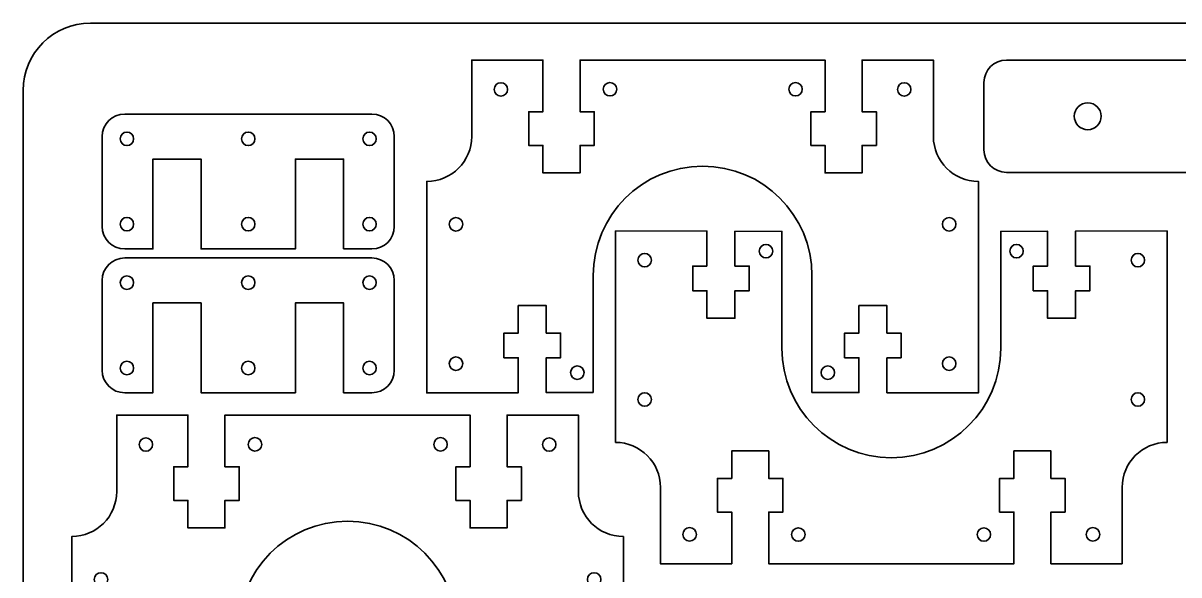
# Model space of a CAD drawing. Header units: inches. Extents: x 15 to 785, y -665 to -15.
# Drawn here: x 15 to 272.2, y -137.7 to -15 of the extents above; entities that cross this region are included whole.
import ezdxf

# ---------------------------------------------------------------- set-up
doc = ezdxf.new("R2010")
doc.units = ezdxf.units.IN
doc.header["$MEASUREMENT"] = 0
doc.layers.add('Layer 1', color=7, linetype='Continuous')

# ---------------------------------------------------------------- blocks, each defined once
blk = doc.blocks.new('block 2')
at = {"layer": 'Layer 1', "color": 179, "lineweight": 35, "true_color": 0x231f20}
blk.add_open_spline([(785, -570), (785, -578.28), (778.28, -585), (770, -585), (770, -585), (30, -585), (30, -585), (21.72, -585), (15, -578.28), (15, -570), (15, -570), (15, -30), (15, -30), (15, -21.72), (21.72, -15), (30, -15), (30, -15), (770, -15), (770, -15), (778.28, -15), (785, -21.72), (785, -30), (785, -30), (785, -570), (785, -570)], degree=3, knots=[0, 0, 0, 0, 1, 1, 1, 2, 2, 2, 3, 3, 3, 4, 4, 4, 5, 5, 5, 6, 6, 6, 7, 7, 7, 8, 8, 8, 8], dxfattribs=at)
blk = doc.blocks.new('block 53')
at = {"layer": 'Layer 1', "color": 178, "lineweight": 35, "true_color": 0x010101}
for points, knots in [([(128.22, -168.45), (128.22, -172.28), (128.22, -172.36), (128.22, -176.19), (128.22, -176.19), (128.22, -176.21), (128.22, -176.21), (128.22, -176.21), (148.58, -176.27), (148.58, -176.27), (148.58, -176.27), (148.58, -129.21), (148.58, -129.21), (143.05, -129.21), (138.58, -124.73), (138.58, -119.21), (138.58, -119.21), (138.58, -102.21), (138.58, -102.21), (138.58, -102.21), (122.72, -102.21), (122.72, -102.21), (122.72, -106.04), (122.72, -109.87), (122.72, -113.7), (122.72, -113.7), (125.89, -113.7), (125.89, -113.7), (125.89, -113.7), (125.89, -121.19), (125.89, -121.19), (125.89, -121.19), (122.72, -121.19), (122.72, -121.19), (122.72, -121.19), (122.72, -127.31), (122.72, -127.31), (122.72, -127.31), (114.48, -127.31), (114.48, -127.31), (114.48, -127.31), (114.48, -121.19), (114.48, -121.19), (114.48, -121.19), (111.31, -121.19), (111.31, -121.19), (111.31, -121.19), (111.31, -113.7), (111.31, -113.7), (111.31, -113.7), (114.48, -113.7), (114.48, -113.7), (114.48, -113.7), (114.48, -102.21), (114.48, -102.21), (114.48, -102.21), (59.92, -102.21), (59.92, -102.21), (59.92, -102.21), (59.92, -113.7), (59.92, -113.7), (59.92, -113.7), (63.1, -113.7), (63.1, -113.7), (63.1, -113.7), (63.1, -121.19), (63.1, -121.19), (63.1, -121.19), (59.92, -121.19), (59.92, -121.19), (59.92, -121.19), (59.92, -127.31), (59.92, -127.31), (59.92, -127.31), (51.69, -127.31), (51.69, -127.31), (51.69, -127.31), (51.69, -121.19), (51.69, -121.19), (51.69, -121.19), (48.51, -121.19), (48.51, -121.19), (48.51, -121.19), (48.51, -113.7), (48.51, -113.7), (48.51, -113.7), (51.69, -113.7), (51.69, -113.7), (51.69, -109.87), (51.69, -106.04), (51.69, -102.21), (51.69, -102.21), (35.83, -102.21), (35.83, -102.21), (35.83, -102.21), (35.82, -119.21), (35.82, -119.21), (35.82, -124.73), (31.35, -129.21), (25.82, -129.21), (25.82, -129.21), (25.83, -129.21), (25.83, -129.21), (25.83, -129.21), (25.83, -176.27), (25.83, -176.27), (25.83, -176.27), (46.18, -176.21), (46.18, -176.21), (46.18, -172.29), (46.18, -172.05), (46.18, -168.45), (46.18, -168.45), (43.01, -168.45), (43.01, -168.45), (43.01, -168.45), (43.01, -162.96), (43.01, -162.96), (43.01, -162.96), (46.18, -162.96), (46.18, -162.96), (46.18, -162.96), (46.18, -156.83), (46.18, -156.83), (46.18, -156.83), (52.43, -156.83), (52.43, -156.83), (52.43, -156.83), (52.43, -162.96), (52.43, -162.96), (52.43, -162.96), (55.59, -162.96), (55.59, -162.96), (55.59, -162.96), (55.59, -168.45), (55.59, -168.45), (55.59, -168.45), (52.43, -168.45), (52.43, -168.45), (52.43, -168.45), (52.43, -176.19), (52.43, -176.19), (52.43, -176.19), (62.85, -176.16), (62.85, -176.16), (62.85, -176.16), (62.85, -150.16), (62.85, -150.16), (62.85, -136.71), (73.75, -125.81), (87.2, -125.81), (100.65, -125.81), (111.55, -136.71), (111.55, -150.16), (111.55, -150.16), (111.55, -176.16), (111.55, -176.16), (111.55, -176.16), (121.98, -176.19), (121.98, -176.19), (121.98, -176.19), (121.98, -168.45), (121.98, -168.45), (121.98, -168.45), (118.81, -168.45), (118.81, -168.45), (118.81, -168.45), (118.81, -162.96), (118.81, -162.96), (118.81, -162.96), (121.98, -162.96), (121.98, -162.96), (121.98, -162.96), (121.98, -156.83), (121.98, -156.83), (121.98, -156.83), (128.22, -156.83), (128.22, -156.83), (128.22, -156.83), (128.22, -162.96), (128.22, -162.96), (128.22, -162.96), (131.39, -162.96), (131.39, -162.96), (131.39, -162.96), (131.39, -168.45), (131.39, -168.45), (131.39, -168.45), (128.22, -168.45), (128.22, -168.45)], [0, 0, 0, 0, 1, 1, 1, 2, 2, 2, 3, 3, 3, 4, 4, 4, 5, 5, 5, 6, 6, 6, 7, 7, 7, 8, 8, 8, 9, 9, 9, 10, 10, 10, 11, 11, 11, 12, 12, 12, 13, 13, 13, 14, 14, 14, 15, 15, 15, 16, 16, 16, 17, 17, 17, 18, 18, 18, 19, 19, 19, 20, 20, 20, 21, 21, 21, 22, 22, 22, 23, 23, 23, 24, 24, 24, 25, 25, 25, 26, 26, 26, 27, 27, 27, 28, 28, 28, 29, 29, 29, 30, 30, 30, 31, 31, 31, 32, 32, 32, 33, 33, 33, 34, 34, 34, 35, 35, 35, 36, 36, 36, 37, 37, 37, 38, 38, 38, 39, 39, 39, 40, 40, 40, 41, 41, 41, 42, 42, 42, 43, 43, 43, 44, 44, 44, 45, 45, 45, 46, 46, 46, 47, 47, 47, 48, 48, 48, 49, 49, 49, 50, 50, 50, 51, 51, 51, 52, 52, 52, 53, 53, 53, 54, 54, 54, 55, 55, 55, 56, 56, 56, 57, 57, 57, 58, 58, 58, 59, 59, 59, 60, 60, 60, 61, 61, 61, 62, 62, 62, 63, 63, 63, 63]), ([(40.82, -108.75), (40.82, -107.92), (41.5, -107.25), (42.32, -107.25), (43.15, -107.25), (43.82, -107.92), (43.82, -108.75), (43.82, -109.58), (43.15, -110.25), (42.32, -110.25), (41.5, -110.25), (40.82, -109.58), (40.82, -108.75)], [0, 0, 0, 0, 1, 1, 1, 2, 2, 2, 3, 3, 3, 4, 4, 4, 4]), ([(65.1, -108.71), (65.1, -107.88), (65.77, -107.21), (66.6, -107.21), (67.42, -107.21), (68.1, -107.88), (68.1, -108.71), (68.1, -109.54), (67.42, -110.21), (66.6, -110.21), (65.77, -110.21), (65.1, -109.54), (65.1, -108.71)], [0, 0, 0, 0, 1, 1, 1, 2, 2, 2, 3, 3, 3, 4, 4, 4, 4]), ([(106.4, -108.71), (106.4, -107.88), (107.07, -107.21), (107.9, -107.21), (108.72, -107.21), (109.4, -107.88), (109.4, -108.71), (109.4, -109.54), (108.72, -110.21), (107.9, -110.21), (107.07, -110.21), (106.4, -109.54), (106.4, -108.71)], [0, 0, 0, 0, 1, 1, 1, 2, 2, 2, 3, 3, 3, 4, 4, 4, 4]), ([(130.58, -108.75), (130.58, -107.92), (131.25, -107.25), (132.08, -107.25), (132.91, -107.25), (133.58, -107.92), (133.58, -108.75), (133.58, -109.58), (132.91, -110.25), (132.08, -110.25), (131.25, -110.25), (130.58, -109.58), (130.58, -108.75)], [0, 0, 0, 0, 1, 1, 1, 2, 2, 2, 3, 3, 3, 4, 4, 4, 4]), ([(30.82, -138.75), (30.82, -137.92), (31.5, -137.25), (32.32, -137.25), (33.15, -137.25), (33.82, -137.92), (33.82, -138.75), (33.82, -139.58), (33.15, -140.25), (32.32, -140.25), (31.5, -140.25), (30.82, -139.58), (30.82, -138.75)], [0, 0, 0, 0, 1, 1, 1, 2, 2, 2, 3, 3, 3, 4, 4, 4, 4]), ([(140.58, -138.75), (140.58, -137.92), (141.25, -137.25), (142.08, -137.25), (142.91, -137.25), (143.58, -137.92), (143.58, -138.75), (143.58, -139.58), (142.91, -140.25), (142.08, -140.25), (141.25, -140.25), (140.58, -139.58), (140.58, -138.75)], [0, 0, 0, 0, 1, 1, 1, 2, 2, 2, 3, 3, 3, 4, 4, 4, 4]), ([(30.82, -169.75), (30.82, -168.92), (31.5, -168.25), (32.32, -168.25), (33.15, -168.25), (33.82, -168.92), (33.82, -169.75), (33.82, -170.58), (33.15, -171.25), (32.32, -171.25), (31.5, -171.25), (30.82, -170.58), (30.82, -169.75)], [0, 0, 0, 0, 1, 1, 1, 2, 2, 2, 3, 3, 3, 4, 4, 4, 4]), ([(140.58, -169.75), (140.58, -168.92), (141.25, -168.25), (142.08, -168.25), (142.91, -168.25), (143.58, -168.92), (143.58, -169.75), (143.58, -170.58), (142.91, -171.25), (142.08, -171.25), (141.25, -171.25), (140.58, -170.58), (140.58, -169.75)], [0, 0, 0, 0, 1, 1, 1, 2, 2, 2, 3, 3, 3, 4, 4, 4, 4]), ([(57.83, -171.75), (57.83, -170.92), (58.5, -170.25), (59.33, -170.25), (60.15, -170.25), (60.83, -170.92), (60.83, -171.75), (60.83, -172.58), (60.15, -173.25), (59.33, -173.25), (58.5, -173.25), (57.83, -172.58), (57.83, -171.75)], [0, 0, 0, 0, 1, 1, 1, 2, 2, 2, 3, 3, 3, 4, 4, 4, 4]), ([(113.58, -171.75), (113.58, -170.92), (114.25, -170.25), (115.08, -170.25), (115.91, -170.25), (116.58, -170.92), (116.58, -171.75), (116.58, -172.58), (115.91, -173.25), (115.08, -173.25), (114.25, -173.25), (113.58, -172.58), (113.58, -171.75)], [0, 0, 0, 0, 1, 1, 1, 2, 2, 2, 3, 3, 3, 4, 4, 4, 4])]:
    blk.add_open_spline(points, degree=3, knots=knots, dxfattribs=at)
blk = doc.blocks.new('block 54')
at = {"layer": 'Layer 1', "color": 178, "lineweight": 35, "true_color": 0x010101}
for points, knots in [([(167.18, -69.03), (167.18, -65.2), (167.18, -65.12), (167.18, -61.29), (167.18, -61.29), (167.18, -61.27), (167.18, -61.27), (167.18, -61.27), (146.83, -61.21), (146.83, -61.21), (146.83, -61.21), (146.83, -108.27), (146.83, -108.27), (152.35, -108.27), (156.83, -112.75), (156.83, -118.27), (156.83, -118.27), (156.83, -135.27), (156.83, -135.27), (156.83, -135.27), (172.68, -135.27), (172.68, -135.27), (172.68, -131.44), (172.68, -127.61), (172.68, -123.78), (172.68, -123.78), (169.51, -123.78), (169.51, -123.78), (169.51, -123.78), (169.51, -116.29), (169.51, -116.29), (169.51, -116.29), (172.68, -116.29), (172.68, -116.29), (172.68, -116.29), (172.68, -110.17), (172.68, -110.17), (172.68, -110.17), (180.93, -110.17), (180.93, -110.17), (180.93, -110.17), (180.93, -116.29), (180.93, -116.29), (180.93, -116.29), (184.09, -116.29), (184.09, -116.29), (184.09, -116.29), (184.09, -123.78), (184.09, -123.78), (184.09, -123.78), (180.93, -123.78), (180.93, -123.78), (180.93, -123.78), (180.93, -135.27), (180.93, -135.27), (180.93, -135.27), (235.48, -135.27), (235.48, -135.27), (235.48, -135.27), (235.48, -123.78), (235.48, -123.78), (235.48, -123.78), (232.31, -123.78), (232.31, -123.78), (232.31, -123.78), (232.31, -116.29), (232.31, -116.29), (232.31, -116.29), (235.48, -116.29), (235.48, -116.29), (235.48, -116.29), (235.48, -110.17), (235.48, -110.17), (235.48, -110.17), (243.72, -110.17), (243.72, -110.17), (243.72, -110.17), (243.72, -116.29), (243.72, -116.29), (243.72, -116.29), (246.89, -116.29), (246.89, -116.29), (246.89, -116.29), (246.89, -123.78), (246.89, -123.78), (246.89, -123.78), (243.72, -123.78), (243.72, -123.78), (243.72, -127.61), (243.72, -131.44), (243.72, -135.27), (243.72, -135.27), (259.58, -135.27), (259.58, -135.27), (259.58, -135.27), (259.58, -118.27), (259.58, -118.27), (259.58, -112.75), (264.06, -108.27), (269.58, -108.27), (269.58, -108.27), (269.58, -108.27), (269.58, -108.27), (269.58, -108.27), (269.58, -61.21), (269.58, -61.21), (269.58, -61.21), (249.22, -61.27), (249.22, -61.27), (249.22, -65.19), (249.22, -65.43), (249.22, -69.03), (249.22, -69.03), (252.39, -69.03), (252.39, -69.03), (252.39, -69.03), (252.39, -74.52), (252.39, -74.52), (252.39, -74.52), (249.22, -74.52), (249.22, -74.52), (249.22, -74.52), (249.22, -80.65), (249.22, -80.65), (249.22, -80.65), (242.98, -80.65), (242.98, -80.65), (242.98, -80.65), (242.98, -74.52), (242.98, -74.52), (242.98, -74.52), (239.81, -74.52), (239.81, -74.52), (239.81, -74.52), (239.81, -69.03), (239.81, -69.03), (239.81, -69.03), (242.98, -69.03), (242.98, -69.03), (242.98, -69.03), (242.98, -61.29), (242.98, -61.29), (242.98, -61.29), (232.55, -61.32), (232.55, -61.32), (232.55, -61.32), (232.55, -87.32), (232.55, -87.32), (232.55, -100.77), (221.65, -111.67), (208.2, -111.67), (194.75, -111.67), (183.85, -100.77), (183.85, -87.32), (183.85, -87.32), (183.85, -61.32), (183.85, -61.32), (183.85, -61.32), (173.42, -61.29), (173.42, -61.29), (173.42, -61.29), (173.42, -69.03), (173.42, -69.03), (173.42, -69.03), (176.6, -69.03), (176.6, -69.03), (176.6, -69.03), (176.6, -74.52), (176.6, -74.52), (176.6, -74.52), (173.42, -74.52), (173.42, -74.52), (173.42, -74.52), (173.42, -80.65), (173.42, -80.65), (173.42, -80.65), (167.18, -80.65), (167.18, -80.65), (167.18, -80.65), (167.18, -74.52), (167.18, -74.52), (167.18, -74.52), (164.01, -74.52), (164.01, -74.52), (164.01, -74.52), (164.01, -69.03), (164.01, -69.03), (164.01, -69.03), (167.18, -69.03), (167.18, -69.03)], [0, 0, 0, 0, 1, 1, 1, 2, 2, 2, 3, 3, 3, 4, 4, 4, 5, 5, 5, 6, 6, 6, 7, 7, 7, 8, 8, 8, 9, 9, 9, 10, 10, 10, 11, 11, 11, 12, 12, 12, 13, 13, 13, 14, 14, 14, 15, 15, 15, 16, 16, 16, 17, 17, 17, 18, 18, 18, 19, 19, 19, 20, 20, 20, 21, 21, 21, 22, 22, 22, 23, 23, 23, 24, 24, 24, 25, 25, 25, 26, 26, 26, 27, 27, 27, 28, 28, 28, 29, 29, 29, 30, 30, 30, 31, 31, 31, 32, 32, 32, 33, 33, 33, 34, 34, 34, 35, 35, 35, 36, 36, 36, 37, 37, 37, 38, 38, 38, 39, 39, 39, 40, 40, 40, 41, 41, 41, 42, 42, 42, 43, 43, 43, 44, 44, 44, 45, 45, 45, 46, 46, 46, 47, 47, 47, 48, 48, 48, 49, 49, 49, 50, 50, 50, 51, 51, 51, 52, 52, 52, 53, 53, 53, 54, 54, 54, 55, 55, 55, 56, 56, 56, 57, 57, 57, 58, 58, 58, 59, 59, 59, 60, 60, 60, 61, 61, 61, 62, 62, 62, 63, 63, 63, 63]), ([(181.83, -65.73), (181.83, -66.56), (181.15, -67.23), (180.33, -67.23), (179.5, -67.23), (178.83, -66.56), (178.83, -65.73), (178.83, -64.9), (179.5, -64.23), (180.33, -64.23), (181.15, -64.23), (181.83, -64.9), (181.83, -65.73)], [0, 0, 0, 0, 1, 1, 1, 2, 2, 2, 3, 3, 3, 4, 4, 4, 4]), ([(237.58, -65.73), (237.58, -66.56), (236.91, -67.23), (236.08, -67.23), (235.25, -67.23), (234.58, -66.56), (234.58, -65.73), (234.58, -64.9), (235.25, -64.23), (236.08, -64.23), (236.91, -64.23), (237.58, -64.9), (237.58, -65.73)], [0, 0, 0, 0, 1, 1, 1, 2, 2, 2, 3, 3, 3, 4, 4, 4, 4]), ([(154.83, -67.73), (154.83, -68.56), (154.15, -69.23), (153.33, -69.23), (152.5, -69.23), (151.83, -68.56), (151.83, -67.73), (151.83, -66.9), (152.5, -66.23), (153.33, -66.23), (154.15, -66.23), (154.83, -66.9), (154.83, -67.73)], [0, 0, 0, 0, 1, 1, 1, 2, 2, 2, 3, 3, 3, 4, 4, 4, 4]), ([(264.58, -67.73), (264.58, -68.56), (263.91, -69.23), (263.08, -69.23), (262.25, -69.23), (261.58, -68.56), (261.58, -67.73), (261.58, -66.9), (262.25, -66.23), (263.08, -66.23), (263.91, -66.23), (264.58, -66.9), (264.58, -67.73)], [0, 0, 0, 0, 1, 1, 1, 2, 2, 2, 3, 3, 3, 4, 4, 4, 4]), ([(154.83, -98.73), (154.83, -99.56), (154.15, -100.23), (153.33, -100.23), (152.5, -100.23), (151.83, -99.56), (151.83, -98.73), (151.83, -97.9), (152.5, -97.23), (153.33, -97.23), (154.15, -97.23), (154.83, -97.9), (154.83, -98.73)], [0, 0, 0, 0, 1, 1, 1, 2, 2, 2, 3, 3, 3, 4, 4, 4, 4]), ([(264.58, -98.73), (264.58, -99.56), (263.91, -100.23), (263.08, -100.23), (262.25, -100.23), (261.58, -99.56), (261.58, -98.73), (261.58, -97.9), (262.25, -97.23), (263.08, -97.23), (263.91, -97.23), (264.58, -97.9), (264.58, -98.73)], [0, 0, 0, 0, 1, 1, 1, 2, 2, 2, 3, 3, 3, 4, 4, 4, 4]), ([(164.82, -128.73), (164.82, -129.56), (164.15, -130.23), (163.32, -130.23), (162.5, -130.23), (161.82, -129.56), (161.82, -128.73), (161.82, -127.9), (162.5, -127.23), (163.32, -127.23), (164.15, -127.23), (164.82, -127.9), (164.82, -128.73)], [0, 0, 0, 0, 1, 1, 1, 2, 2, 2, 3, 3, 3, 4, 4, 4, 4]), ([(189.01, -128.77), (189.01, -129.6), (188.34, -130.27), (187.51, -130.27), (186.68, -130.27), (186.01, -129.6), (186.01, -128.77), (186.01, -127.94), (186.68, -127.27), (187.51, -127.27), (188.34, -127.27), (189.01, -127.94), (189.01, -128.77)], [0, 0, 0, 0, 1, 1, 1, 2, 2, 2, 3, 3, 3, 4, 4, 4, 4]), ([(230.31, -128.77), (230.31, -129.6), (229.64, -130.27), (228.81, -130.27), (227.98, -130.27), (227.31, -129.6), (227.31, -128.77), (227.31, -127.94), (227.98, -127.27), (228.81, -127.27), (229.64, -127.27), (230.31, -127.94), (230.31, -128.77)], [0, 0, 0, 0, 1, 1, 1, 2, 2, 2, 3, 3, 3, 4, 4, 4, 4]), ([(254.58, -128.73), (254.58, -129.56), (253.91, -130.23), (253.08, -130.23), (252.25, -130.23), (251.58, -129.56), (251.58, -128.73), (251.58, -127.9), (252.25, -127.23), (253.08, -127.23), (253.91, -127.23), (254.58, -127.9), (254.58, -128.73)], [0, 0, 0, 0, 1, 1, 1, 2, 2, 2, 3, 3, 3, 4, 4, 4, 4])]:
    blk.add_open_spline(points, degree=3, knots=knots, dxfattribs=at)
blk = doc.blocks.new('block 55')
at = {"layer": 'Layer 1', "color": 178, "lineweight": 35, "true_color": 0x010101}
for points, knots in [([(207.22, -89.45), (207.22, -93.28), (207.22, -93.36), (207.22, -97.19), (207.22, -97.19), (207.22, -97.21), (207.22, -97.21), (207.22, -97.21), (227.58, -97.27), (227.58, -97.27), (227.58, -97.27), (227.58, -50.21), (227.58, -50.21), (222.06, -50.21), (217.58, -45.73), (217.58, -40.21), (217.58, -40.21), (217.58, -23.21), (217.58, -23.21), (217.58, -23.21), (201.72, -23.21), (201.72, -23.21), (201.72, -27.04), (201.72, -30.87), (201.72, -34.7), (201.72, -34.7), (204.89, -34.7), (204.89, -34.7), (204.89, -34.7), (204.89, -42.19), (204.89, -42.19), (204.89, -42.19), (201.72, -42.19), (201.72, -42.19), (201.72, -42.19), (201.72, -48.31), (201.72, -48.31), (201.72, -48.31), (193.48, -48.31), (193.48, -48.31), (193.48, -48.31), (193.48, -42.19), (193.48, -42.19), (193.48, -42.19), (190.31, -42.19), (190.31, -42.19), (190.31, -42.19), (190.31, -34.7), (190.31, -34.7), (190.31, -34.7), (193.48, -34.7), (193.48, -34.7), (193.48, -34.7), (193.48, -23.21), (193.48, -23.21), (193.48, -23.21), (138.93, -23.21), (138.93, -23.21), (138.93, -23.21), (138.93, -34.7), (138.93, -34.7), (138.93, -34.7), (142.1, -34.7), (142.1, -34.7), (142.1, -34.7), (142.1, -42.19), (142.1, -42.19), (142.1, -42.19), (138.93, -42.19), (138.93, -42.19), (138.93, -42.19), (138.93, -48.31), (138.93, -48.31), (138.93, -48.31), (130.69, -48.31), (130.69, -48.31), (130.69, -48.31), (130.69, -42.19), (130.69, -42.19), (130.69, -42.19), (127.51, -42.19), (127.51, -42.19), (127.51, -42.19), (127.51, -34.7), (127.51, -34.7), (127.51, -34.7), (130.69, -34.7), (130.69, -34.7), (130.69, -30.87), (130.69, -27.04), (130.69, -23.21), (130.69, -23.21), (114.83, -23.21), (114.83, -23.21), (114.83, -23.21), (114.83, -40.21), (114.83, -40.21), (114.83, -45.73), (110.35, -50.21), (104.83, -50.21), (104.83, -50.21), (104.83, -50.21), (104.83, -50.21), (104.83, -50.21), (104.83, -97.27), (104.83, -97.27), (104.83, -97.27), (125.18, -97.21), (125.18, -97.21), (125.18, -93.29), (125.18, -93.05), (125.18, -89.45), (125.18, -89.45), (122.01, -89.45), (122.01, -89.45), (122.01, -89.45), (122.01, -83.96), (122.01, -83.96), (122.01, -83.96), (125.18, -83.96), (125.18, -83.96), (125.18, -83.96), (125.18, -77.83), (125.18, -77.83), (125.18, -77.83), (131.43, -77.83), (131.43, -77.83), (131.43, -77.83), (131.43, -83.96), (131.43, -83.96), (131.43, -83.96), (134.59, -83.96), (134.59, -83.96), (134.59, -83.96), (134.59, -89.45), (134.59, -89.45), (134.59, -89.45), (131.43, -89.45), (131.43, -89.45), (131.43, -89.45), (131.43, -97.19), (131.43, -97.19), (131.43, -97.19), (141.85, -97.16), (141.85, -97.16), (141.85, -97.16), (141.85, -71.16), (141.85, -71.16), (141.85, -57.71), (152.75, -46.81), (166.2, -46.81), (179.65, -46.81), (190.55, -57.71), (190.55, -71.16), (190.55, -71.16), (190.55, -97.16), (190.55, -97.16), (190.55, -97.16), (200.98, -97.19), (200.98, -97.19), (200.98, -97.19), (200.98, -89.45), (200.98, -89.45), (200.98, -89.45), (197.81, -89.45), (197.81, -89.45), (197.81, -89.45), (197.81, -83.96), (197.81, -83.96), (197.81, -83.96), (200.98, -83.96), (200.98, -83.96), (200.98, -83.96), (200.98, -77.83), (200.98, -77.83), (200.98, -77.83), (207.22, -77.83), (207.22, -77.83), (207.22, -77.83), (207.22, -83.96), (207.22, -83.96), (207.22, -83.96), (210.39, -83.96), (210.39, -83.96), (210.39, -83.96), (210.39, -89.45), (210.39, -89.45), (210.39, -89.45), (207.22, -89.45), (207.22, -89.45)], [0, 0, 0, 0, 1, 1, 1, 2, 2, 2, 3, 3, 3, 4, 4, 4, 5, 5, 5, 6, 6, 6, 7, 7, 7, 8, 8, 8, 9, 9, 9, 10, 10, 10, 11, 11, 11, 12, 12, 12, 13, 13, 13, 14, 14, 14, 15, 15, 15, 16, 16, 16, 17, 17, 17, 18, 18, 18, 19, 19, 19, 20, 20, 20, 21, 21, 21, 22, 22, 22, 23, 23, 23, 24, 24, 24, 25, 25, 25, 26, 26, 26, 27, 27, 27, 28, 28, 28, 29, 29, 29, 30, 30, 30, 31, 31, 31, 32, 32, 32, 33, 33, 33, 34, 34, 34, 35, 35, 35, 36, 36, 36, 37, 37, 37, 38, 38, 38, 39, 39, 39, 40, 40, 40, 41, 41, 41, 42, 42, 42, 43, 43, 43, 44, 44, 44, 45, 45, 45, 46, 46, 46, 47, 47, 47, 48, 48, 48, 49, 49, 49, 50, 50, 50, 51, 51, 51, 52, 52, 52, 53, 53, 53, 54, 54, 54, 55, 55, 55, 56, 56, 56, 57, 57, 57, 58, 58, 58, 59, 59, 59, 60, 60, 60, 61, 61, 61, 62, 62, 62, 63, 63, 63, 63]), ([(119.82, -29.75), (119.82, -28.92), (120.5, -28.25), (121.32, -28.25), (122.15, -28.25), (122.82, -28.92), (122.82, -29.75), (122.82, -30.58), (122.15, -31.25), (121.32, -31.25), (120.5, -31.25), (119.82, -30.58), (119.82, -29.75)], [0, 0, 0, 0, 1, 1, 1, 2, 2, 2, 3, 3, 3, 4, 4, 4, 4]), ([(144.1, -29.71), (144.1, -28.88), (144.77, -28.21), (145.6, -28.21), (146.43, -28.21), (147.1, -28.88), (147.1, -29.71), (147.1, -30.54), (146.43, -31.21), (145.6, -31.21), (144.77, -31.21), (144.1, -30.54), (144.1, -29.71)], [0, 0, 0, 0, 1, 1, 1, 2, 2, 2, 3, 3, 3, 4, 4, 4, 4]), ([(185.4, -29.71), (185.4, -28.88), (186.07, -28.21), (186.9, -28.21), (187.72, -28.21), (188.4, -28.88), (188.4, -29.71), (188.4, -30.54), (187.72, -31.21), (186.9, -31.21), (186.07, -31.21), (185.4, -30.54), (185.4, -29.71)], [0, 0, 0, 0, 1, 1, 1, 2, 2, 2, 3, 3, 3, 4, 4, 4, 4]), ([(209.58, -29.75), (209.58, -28.92), (210.25, -28.25), (211.08, -28.25), (211.91, -28.25), (212.58, -28.92), (212.58, -29.75), (212.58, -30.58), (211.91, -31.25), (211.08, -31.25), (210.25, -31.25), (209.58, -30.58), (209.58, -29.75)], [0, 0, 0, 0, 1, 1, 1, 2, 2, 2, 3, 3, 3, 4, 4, 4, 4]), ([(109.83, -59.75), (109.83, -58.92), (110.5, -58.25), (111.33, -58.25), (112.15, -58.25), (112.83, -58.92), (112.83, -59.75), (112.83, -60.58), (112.15, -61.25), (111.33, -61.25), (110.5, -61.25), (109.83, -60.58), (109.83, -59.75)], [0, 0, 0, 0, 1, 1, 1, 2, 2, 2, 3, 3, 3, 4, 4, 4, 4]), ([(219.58, -59.75), (219.58, -58.92), (220.25, -58.25), (221.08, -58.25), (221.91, -58.25), (222.58, -58.92), (222.58, -59.75), (222.58, -60.58), (221.91, -61.25), (221.08, -61.25), (220.25, -61.25), (219.58, -60.58), (219.58, -59.75)], [0, 0, 0, 0, 1, 1, 1, 2, 2, 2, 3, 3, 3, 4, 4, 4, 4]), ([(109.83, -90.75), (109.83, -89.92), (110.5, -89.25), (111.33, -89.25), (112.15, -89.25), (112.83, -89.92), (112.83, -90.75), (112.83, -91.58), (112.15, -92.25), (111.33, -92.25), (110.5, -92.25), (109.83, -91.58), (109.83, -90.75)], [0, 0, 0, 0, 1, 1, 1, 2, 2, 2, 3, 3, 3, 4, 4, 4, 4]), ([(219.58, -90.75), (219.58, -89.92), (220.25, -89.25), (221.08, -89.25), (221.91, -89.25), (222.58, -89.92), (222.58, -90.75), (222.58, -91.58), (221.91, -92.25), (221.08, -92.25), (220.25, -92.25), (219.58, -91.58), (219.58, -90.75)], [0, 0, 0, 0, 1, 1, 1, 2, 2, 2, 3, 3, 3, 4, 4, 4, 4]), ([(136.83, -92.75), (136.83, -91.92), (137.5, -91.25), (138.33, -91.25), (139.15, -91.25), (139.83, -91.92), (139.83, -92.75), (139.83, -93.58), (139.15, -94.25), (138.33, -94.25), (137.5, -94.25), (136.83, -93.58), (136.83, -92.75)], [0, 0, 0, 0, 1, 1, 1, 2, 2, 2, 3, 3, 3, 4, 4, 4, 4]), ([(192.58, -92.75), (192.58, -91.92), (193.25, -91.25), (194.08, -91.25), (194.91, -91.25), (195.58, -91.92), (195.58, -92.75), (195.58, -93.58), (194.91, -94.25), (194.08, -94.25), (193.25, -94.25), (192.58, -93.58), (192.58, -92.75)], [0, 0, 0, 0, 1, 1, 1, 2, 2, 2, 3, 3, 3, 4, 4, 4, 4])]:
    blk.add_open_spline(points, degree=3, knots=knots, dxfattribs=at)

msp = doc.modelspace()

# ---------------------------------------------------------------- linework, layer by layer
at = {"layer": 'Layer 1', "color": 178, "lineweight": 35, "true_color": 0x010101}
for points, knots in [([(350.82, -43.21), (350.82, -45.97), (348.59, -48.21), (345.82, -48.21), (345.82, -48.21), (233.83, -48.21), (233.83, -48.21), (231.06, -48.21), (228.82, -45.97), (228.82, -43.21), (228.82, -43.21), (228.82, -28.21), (228.82, -28.21), (228.82, -25.45), (231.06, -23.21), (233.83, -23.21), (233.83, -23.21), (345.82, -23.21), (345.82, -23.21), (348.59, -23.21), (350.82, -25.45), (350.82, -28.21), (350.82, -28.21), (350.82, -43.21), (350.82, -43.21)], [0, 0, 0, 0, 1, 1, 1, 2, 2, 2, 3, 3, 3, 4, 4, 4, 5, 5, 5, 6, 6, 6, 7, 7, 7, 8, 8, 8, 8]), ([(254.93, -35.71), (254.93, -37.37), (253.58, -38.71), (251.93, -38.71), (250.27, -38.71), (248.93, -37.37), (248.93, -35.71), (248.93, -34.05), (250.27, -32.71), (251.93, -32.71), (253.58, -32.71), (254.93, -34.05), (254.93, -35.71)], [0, 0, 0, 0, 1, 1, 1, 2, 2, 2, 3, 3, 3, 4, 4, 4, 4]), ([(86.3, -65.23), (86.3, -65.23), (86.3, -45.23), (86.3, -45.23), (86.3, -45.23), (75.6, -45.23), (75.6, -45.23), (75.6, -45.23), (75.6, -65.23), (75.6, -65.23), (75.6, -65.23), (54.6, -65.23), (54.6, -65.23), (54.6, -65.23), (54.6, -45.23), (54.6, -45.23), (54.6, -45.23), (43.9, -45.23), (43.9, -45.23), (43.9, -45.23), (43.9, -65.23), (43.9, -65.23), (43.9, -65.23), (37.6, -65.23), (37.6, -65.23), (34.84, -65.23), (32.6, -62.99), (32.6, -60.23), (32.6, -60.23), (32.6, -40.23), (32.6, -40.23), (32.6, -37.47), (34.84, -35.23), (37.6, -35.23), (37.6, -35.23), (92.6, -35.23), (92.6, -35.23), (95.36, -35.23), (97.6, -37.47), (97.6, -40.23), (97.6, -40.23), (97.6, -60.23), (97.6, -60.23), (97.6, -62.99), (95.36, -65.23), (92.6, -65.23), (92.6, -65.23), (86.3, -65.23), (86.3, -65.23)], [0, 0, 0, 0, 1, 1, 1, 2, 2, 2, 3, 3, 3, 4, 4, 4, 5, 5, 5, 6, 6, 6, 7, 7, 7, 8, 8, 8, 9, 9, 9, 10, 10, 10, 11, 11, 11, 12, 12, 12, 13, 13, 13, 14, 14, 14, 15, 15, 15, 16, 16, 16, 16]), ([(39.6, -40.73), (39.6, -41.56), (38.93, -42.23), (38.1, -42.23), (37.27, -42.23), (36.6, -41.56), (36.6, -40.73), (36.6, -39.9), (37.27, -39.23), (38.1, -39.23), (38.93, -39.23), (39.6, -39.9), (39.6, -40.73)], [0, 0, 0, 0, 1, 1, 1, 2, 2, 2, 3, 3, 3, 4, 4, 4, 4]), ([(66.6, -40.73), (66.6, -41.56), (65.93, -42.23), (65.1, -42.23), (64.27, -42.23), (63.6, -41.56), (63.6, -40.73), (63.6, -39.9), (64.27, -39.23), (65.1, -39.23), (65.93, -39.23), (66.6, -39.9), (66.6, -40.73)], [0, 0, 0, 0, 1, 1, 1, 2, 2, 2, 3, 3, 3, 4, 4, 4, 4]), ([(93.6, -40.73), (93.6, -41.56), (92.92, -42.23), (92.1, -42.23), (91.27, -42.23), (90.6, -41.56), (90.6, -40.73), (90.6, -39.9), (91.27, -39.23), (92.1, -39.23), (92.92, -39.23), (93.6, -39.9), (93.6, -40.73)], [0, 0, 0, 0, 1, 1, 1, 2, 2, 2, 3, 3, 3, 4, 4, 4, 4]), ([(39.6, -59.73), (39.6, -60.56), (38.93, -61.23), (38.1, -61.23), (37.27, -61.23), (36.6, -60.56), (36.6, -59.73), (36.6, -58.9), (37.27, -58.23), (38.1, -58.23), (38.93, -58.23), (39.6, -58.9), (39.6, -59.73)], [0, 0, 0, 0, 1, 1, 1, 2, 2, 2, 3, 3, 3, 4, 4, 4, 4]), ([(66.6, -59.73), (66.6, -60.56), (65.93, -61.23), (65.1, -61.23), (64.27, -61.23), (63.6, -60.56), (63.6, -59.73), (63.6, -58.9), (64.27, -58.23), (65.1, -58.23), (65.93, -58.23), (66.6, -58.9), (66.6, -59.73)], [0, 0, 0, 0, 1, 1, 1, 2, 2, 2, 3, 3, 3, 4, 4, 4, 4]), ([(93.6, -59.73), (93.6, -60.56), (92.92, -61.23), (92.1, -61.23), (91.27, -61.23), (90.6, -60.56), (90.6, -59.73), (90.6, -58.9), (91.27, -58.23), (92.1, -58.23), (92.92, -58.23), (93.6, -58.9), (93.6, -59.73)], [0, 0, 0, 0, 1, 1, 1, 2, 2, 2, 3, 3, 3, 4, 4, 4, 4]), ([(86.3, -97.23), (86.3, -97.23), (86.3, -77.23), (86.3, -77.23), (86.3, -77.23), (75.6, -77.23), (75.6, -77.23), (75.6, -77.23), (75.6, -97.23), (75.6, -97.23), (75.6, -97.23), (54.6, -97.23), (54.6, -97.23), (54.6, -97.23), (54.6, -77.23), (54.6, -77.23), (54.6, -77.23), (43.9, -77.23), (43.9, -77.23), (43.9, -77.23), (43.9, -97.23), (43.9, -97.23), (43.9, -97.23), (37.6, -97.23), (37.6, -97.23), (34.84, -97.23), (32.6, -94.99), (32.6, -92.23), (32.6, -92.23), (32.6, -72.23), (32.6, -72.23), (32.6, -69.47), (34.84, -67.23), (37.6, -67.23), (37.6, -67.23), (92.6, -67.23), (92.6, -67.23), (95.36, -67.23), (97.6, -69.47), (97.6, -72.23), (97.6, -72.23), (97.6, -92.23), (97.6, -92.23), (97.6, -94.99), (95.36, -97.23), (92.6, -97.23), (92.6, -97.23), (86.3, -97.23), (86.3, -97.23)], [0, 0, 0, 0, 1, 1, 1, 2, 2, 2, 3, 3, 3, 4, 4, 4, 5, 5, 5, 6, 6, 6, 7, 7, 7, 8, 8, 8, 9, 9, 9, 10, 10, 10, 11, 11, 11, 12, 12, 12, 13, 13, 13, 14, 14, 14, 15, 15, 15, 16, 16, 16, 16]), ([(39.6, -72.73), (39.6, -73.56), (38.93, -74.23), (38.1, -74.23), (37.27, -74.23), (36.6, -73.56), (36.6, -72.73), (36.6, -71.9), (37.27, -71.23), (38.1, -71.23), (38.93, -71.23), (39.6, -71.9), (39.6, -72.73)], [0, 0, 0, 0, 1, 1, 1, 2, 2, 2, 3, 3, 3, 4, 4, 4, 4]), ([(66.6, -72.73), (66.6, -73.56), (65.93, -74.23), (65.1, -74.23), (64.27, -74.23), (63.6, -73.56), (63.6, -72.73), (63.6, -71.9), (64.27, -71.23), (65.1, -71.23), (65.93, -71.23), (66.6, -71.9), (66.6, -72.73)], [0, 0, 0, 0, 1, 1, 1, 2, 2, 2, 3, 3, 3, 4, 4, 4, 4]), ([(93.6, -72.73), (93.6, -73.56), (92.92, -74.23), (92.1, -74.23), (91.27, -74.23), (90.6, -73.56), (90.6, -72.73), (90.6, -71.9), (91.27, -71.23), (92.1, -71.23), (92.92, -71.23), (93.6, -71.9), (93.6, -72.73)], [0, 0, 0, 0, 1, 1, 1, 2, 2, 2, 3, 3, 3, 4, 4, 4, 4]), ([(39.6, -91.73), (39.6, -92.56), (38.93, -93.23), (38.1, -93.23), (37.27, -93.23), (36.6, -92.56), (36.6, -91.73), (36.6, -90.9), (37.27, -90.23), (38.1, -90.23), (38.93, -90.23), (39.6, -90.9), (39.6, -91.73)], [0, 0, 0, 0, 1, 1, 1, 2, 2, 2, 3, 3, 3, 4, 4, 4, 4]), ([(66.6, -91.73), (66.6, -92.56), (65.93, -93.23), (65.1, -93.23), (64.27, -93.23), (63.6, -92.56), (63.6, -91.73), (63.6, -90.9), (64.27, -90.23), (65.1, -90.23), (65.93, -90.23), (66.6, -90.9), (66.6, -91.73)], [0, 0, 0, 0, 1, 1, 1, 2, 2, 2, 3, 3, 3, 4, 4, 4, 4]), ([(93.6, -91.73), (93.6, -92.56), (92.92, -93.23), (92.1, -93.23), (91.27, -93.23), (90.6, -92.56), (90.6, -91.73), (90.6, -90.9), (91.27, -90.23), (92.1, -90.23), (92.92, -90.23), (93.6, -90.9), (93.6, -91.73)], [0, 0, 0, 0, 1, 1, 1, 2, 2, 2, 3, 3, 3, 4, 4, 4, 4])]:
    msp.add_open_spline(points, degree=3, knots=knots, dxfattribs=at)

# ---------------------------------------------------------------- block references
at = {"layer": 'Layer 1'}
for name in ['block 2', 'block 55', 'block 54', 'block 53']:
    msp.add_blockref(name, (0, 0), dxfattribs=at)

doc.saveas('drawing.dxf')
